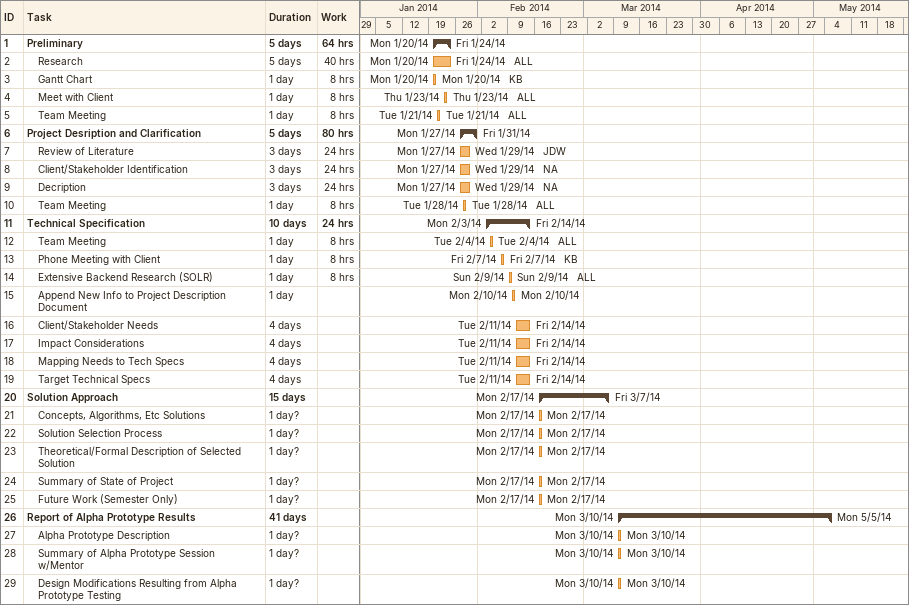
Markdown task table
| ID | Level | Task | Duration | Start | Finish | Resources | Work (h) |
|---|---|---|---|---|---|---|---|
| 1 | 1 | **Preliminary** | 5d | 2014-01-20 | 2014-01-24 |  | 64 |
| 2 | 2 | Research | 5d | 2014-01-20 | 2014-01-24 | ALL | 40 |
| 3 | 2 | Gantt Chart | 1d | 2014-01-20 | 2014-01-20 | KB | 8 |
| 4 | 2 | Meet with Client | 1d | 2014-01-23 | 2014-01-23 | ALL | 8 |
| 5 | 2 | Team Meeting | 1d | 2014-01-21 | 2014-01-21 | ALL | 8 |
| 6 | 1 | **Project Desription and Clarification** | 5d | 2014-01-27 | 2014-01-31 |  | 80 |
| 7 | 2 | Review of Literature | 3d | 2014-01-27 | 2014-01-29 | JDW | 24 |
| 8 | 2 | Client/Stakeholder Identification | 3d | 2014-01-27 | 2014-01-29 | NA | 24 |
| 9 | 2 | Decription | 3d | 2014-01-27 | 2014-01-29 | NA | 24 |
| 10 | 2 | Team Meeting | 1d | 2014-01-28 | 2014-01-28 | ALL | 8 |
| 11 | 1 | **Technical Specification** | 10d | 2014-02-03 | 2014-02-14 |  | 24 |
| 12 | 2 | Team Meeting | 1d | 2014-02-04 | 2014-02-04 | ALL | 8 |
| 13 | 2 | Phone Meeting with Client | 1d | 2014-02-07 | 2014-02-07 | KB | 8 |
| 14 | 2 | Extensive Backend Research (SOLR) | 1d | 2014-02-09 | 2014-02-09 | ALL | 8 |
| 15 | 2 | Append New Info to Project Description Document | 1d | 2014-02-10 | 2014-02-10 |  |  |
| 16 | 2 | Client/Stakeholder Needs | 4d | 2014-02-11 | 2014-02-14 |  |  |
| 17 | 2 | Impact Considerations | 4d | 2014-02-11 | 2014-02-14 |  |  |
| 18 | 2 | Mapping Needs to Tech Specs | 4d | 2014-02-11 | 2014-02-14 |  |  |
| 19 | 2 | Target Technical Specs | 4d | 2014-02-11 | 2014-02-14 |  |  |
| 20 | 1 | **Solution Approach** | 15d | 2014-02-17 | 2014-03-07 |  |  |
| 21 | 2 | Concepts, Algorithms, Etc Solutions | 1d? | 2014-02-17 | 2014-02-17 |  |  |
| 22 | 2 | Solution Selection Process | 1d? | 2014-02-17 | 2014-02-17 |  |  |
| 23 | 2 | Theoretical/Formal Description of Selected Solution | 1d? | 2014-02-17 | 2014-02-17 |  |  |
| 24 | 2 | Summary of State of Project | 1d? | 2014-02-17 | 2014-02-17 |  |  |
| 25 | 2 | Future Work (Semester Only) | 1d? | 2014-02-17 | 2014-02-17 |  |  |
| 26 | 1 | **Report of Alpha Prototype Results** | 41d | 2014-03-10 | 2014-05-05 |  |  |
| 27 | 2 | Alpha Prototype Description | 1d? | 2014-03-10 | 2014-03-10 |  |  |
| 28 | 2 | Summary of Alpha Prototype Session w/Mentor | 1d? | 2014-03-10 | 2014-03-10 |  |  |
| 29 | 2 | Design Modifications Resulting from Alpha Prototype Testing | 1d? | 2014-03-10 | 2014-03-10 |  |  |
